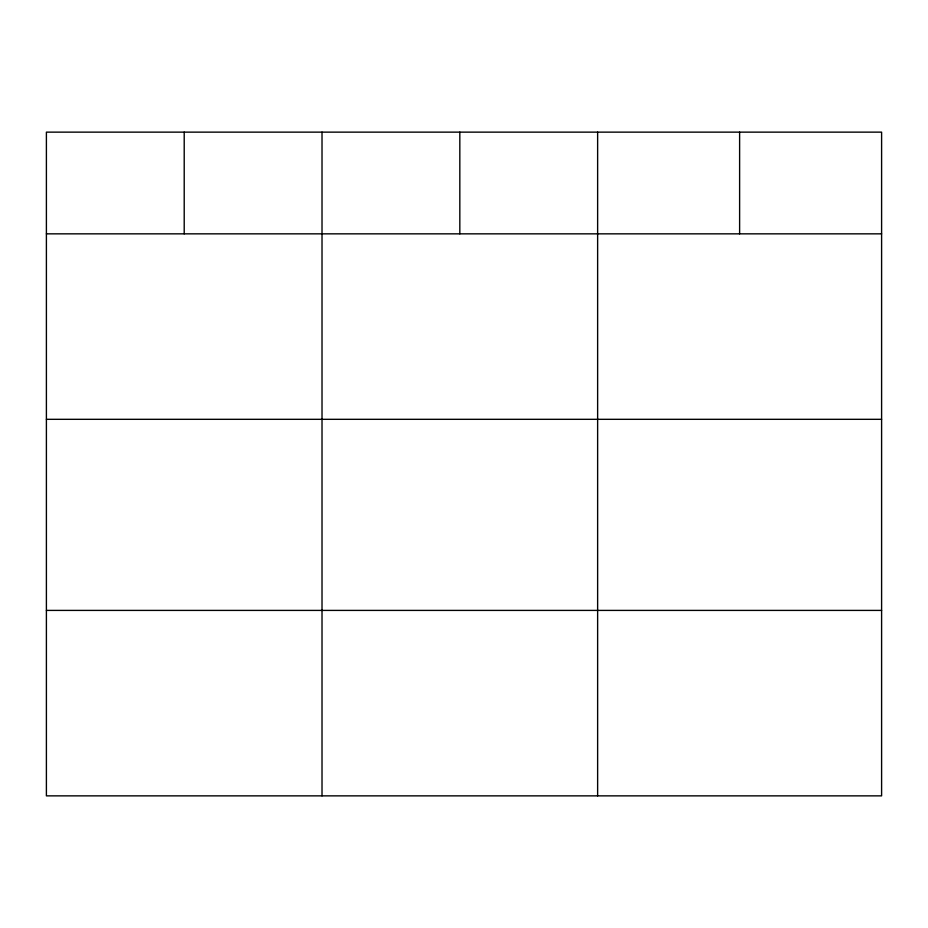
<?xml version="1.0" encoding="UTF-8"?>
<svg xmlns="http://www.w3.org/2000/svg" width="928" height="928" viewBox="0 0 928 928"><rect width="100%" height="100%" fill="white"/><g stroke="black" fill="none" stroke-linecap="round" stroke-linejoin="round"><path stroke-width="1.39" d="M881.6 419.317L881.6 132.136L46.4 132.136L46.4 795.864L881.6 795.864L881.6 419.317L46.4 419.317M46.4 233.844L881.6 233.844M46.4 610.404L881.6 610.404M739.616 132.136L739.616 233.844M597.632 132.136L597.632 795.864M459.824 132.136L459.824 233.844M322.016 132.136L322.016 795.864M184.208 132.136L184.208 233.844"/></g></svg>
